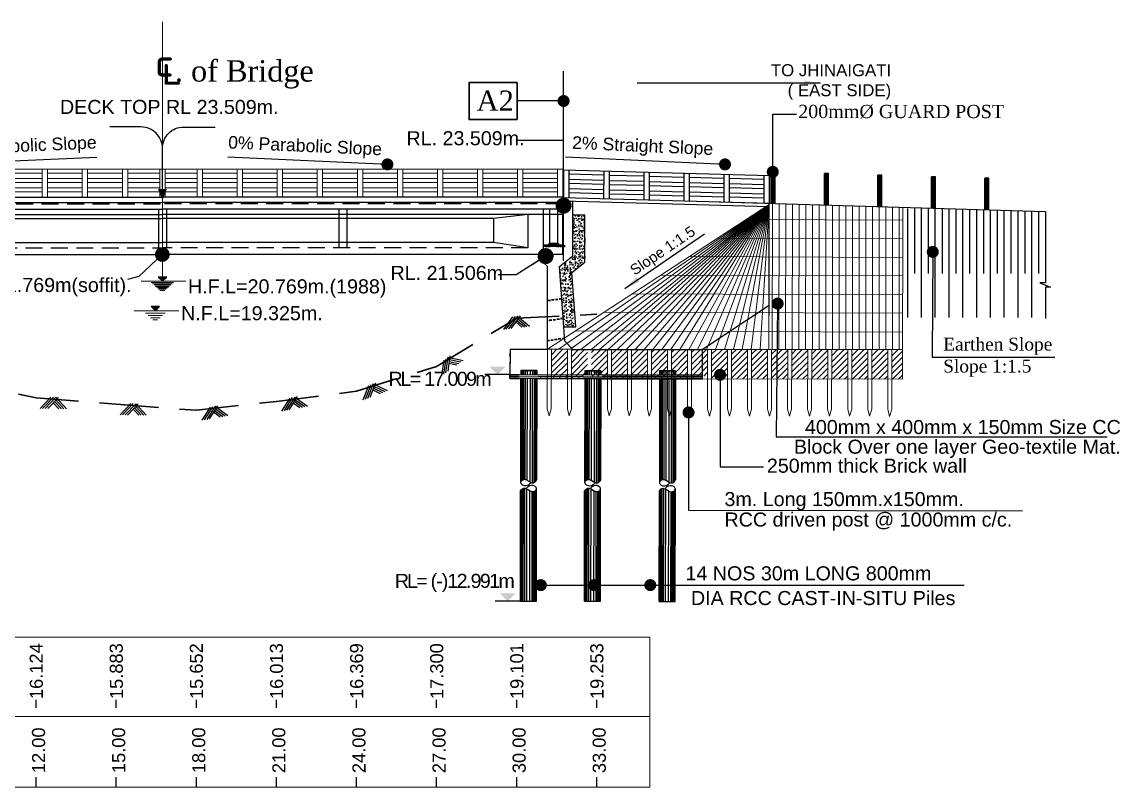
# Model space of a CAD drawing. Header units: millimetres. Extents: x 645430 to 1329725, y -477752 to 44877.
# Drawn here: x 676185 to 717314, y -227244 to -198573 of the extents above; entities that cross this region are included whole.
import ezdxf
from ezdxf.enums import TextEntityAlignment as Align

# ---------------------------------------------------------------- set-up
doc = ezdxf.new("R2010")
doc.units = ezdxf.units.MM
doc.header["$LTSCALE"] = 250
doc.linetypes.add('DASHED', pattern=[19.05, 12.7, -6.35])
doc.linetypes.add('HIDDEN', pattern=[9.525, 6.35, -3.175])
for name, color, linetype in [('Abutment W Line', 200, 'Continuous'), ('CS_Drawing', 7, 'Continuous'), ('Deck Slab', 11, 'Continuous'), ('Dimision', 4, 'Continuous'), ('Extra Line', 145, 'Continuous'), ('Girder Line', 7, 'Continuous'), ('hatch', 35, 'Continuous'), ('Hatching', 35, 'Continuous'), ('pier', 11, 'Continuous'), ('Pile', 11, 'Continuous'), ('POWER_POLE', 230, 'Continuous'), ('Text', 7, 'Continuous'), ('TXT', 7, 'Continuous')]:
    doc.layers.add(name, color=color, linetype=linetype)
for name, color, linetype, lineweight in [('Dimention', 7, 'Continuous', 25), ('Footpath', 22, 'Continuous', 20), ('GL', 3, 'HIDDEN', 35), ('hat2', 108, 'Continuous', 13), ('Railing', 6, 'Continuous', 13), ('RL', 7, 'Continuous', 18), ('TELEPHONE_BOX', 7, 'Continuous', 18)]:
    doc.layers.add(name, color=color, linetype=linetype, lineweight=lineweight)
doc.layers.add('id', color=2, linetype='Continuous', lineweight=13, plot=False)
doc.styles.add('Arial', font='arial.ttf')
doc.styles.add('Bridge Dimision - 1', font='arial.ttf', dxfattribs={"height": 125})
doc.styles.add('ROMANS', font='arial.ttf', dxfattribs={"height": 200})
doc.styles.get("Standard").update_dxf_attribs({"font": 'times.ttf'})
doc.styles.add('TNR', font='times.ttf')
doc.dimstyles.new('ISO-25', dxfattribs={"dimtxt": 75, "dimasz": 45, "dimexe": 125, "dimexo": 75.625, "dimgap": 60, "dimtad": 1, "dimdec": 0, "dimtxsty": 'Standard', "dimblk": 'DOT', "dimcen": 52.5, "dimdle": 100, "dimclrd": 256, "dimclre": 256, "dimclrt": 256, "dimadec": 0, "dimazin": 0, "dimtfac": 1, "dimtdec": 0, "dimtix": 1, "dimtmove": 0, "dimatfit": 3, "dimldrblk": 'DOT', "dimfxl": 1, "dimlwd": -1, "dimarcsym": 0})
doc.dimstyles.get("Standard").update_dxf_attribs({"dimtxt": 0.5, "dimasz": 0.18, "dimexe": 0.18, "dimexo": 0.0625, "dimgap": 0.09, "dimtad": 0, "dimtih": 1, "dimtoh": 1, "dimdec": 4, "dimzin": 0, "dimdsep": 46, "dimtxsty": 'Standard', "dimcen": 0.09, "dimadec": 0, "dimazin": 0, "dimtfac": 1, "dimtdec": 4, "dimtofl": 0, "dimtmove": 0, "dimatfit": 3, "dimfxl": 1, "dimtolj": 1, "dimtzin": 0, "dimarcsym": 0})
pattern_1 = [(45, (810947.63, -1287410.71), (-112.253202, 112.253202), [])]
pattern_2 = [(45, (811697.63, -1287410.71), (-112.253202, 112.253202), [])]
pattern_3 = [(45, (812447.63, -1287410.71), (-112.253202, 112.253202), [])]

# ---------------------------------------------------------------- blocks, each defined once
blk = doc.blocks.new('_Dot')
at = {"color": 0, "linetype": 'ByBlock', "lineweight": -2}
blk.add_line((-0.5, 0), (-1, 0), dxfattribs=at)
at = {"color": 0, "linetype": 'ByBlock', "const_width": 0.5}
blk.add_lwpolyline([(-0.25, 0, 1), (0.25, 0, 1)], format="xyb", close=True, dxfattribs=at)
blk = doc.blocks.new('37m deck half')
at = {"layer": 'Deck Slab', "ltscale": 5}
for p, q in [((25, 2182), (15025, 2182)), ((25, 32), (25, 2182)), ((25, 1732), (15025, 1732)), ((25, 1532), (15025, 1532)), ((25, 32), (15025, 32))]:
    blk.add_line(p, q, dxfattribs=at)
at = {"layer": 'Girder Line', "ltscale": 0.2}
blk.add_line((25, 1982), (15025, 1982), dxfattribs=at)
at = {"layer": 'Girder Line', "linetype": 'DASHED', "ltscale": 0.2}
for p, q in [((25, 1932), (15025, 1932)), ((1325, 282), (15025, 282))]:
    blk.add_line(p, q, dxfattribs=at)
at = {"layer": 'Girder Line', "linetype": 'HIDDEN', "ltscale": 2}
for p, q in [((225, 1732, -8838), (225, 332, 13)), ((525, 1732, -8738), (525, 332, -13)), ((8125, 1732, -8838), (8125, 282, 13)), ((8425, 1732, -8738), (8425, 282, -13)), ((14875, 1732, -8838), (14875, 282, 13)), ((225, 332), (525, 332))]:
    blk.add_line(p, q, dxfattribs=at)
at = {"layer": 'Girder Line', "linetype": 'HIDDEN', "ltscale": 0.2}
blk.add_line((8125, 282), (8425, 282), dxfattribs=at)
at = {"layer": 'hatch'}
for p, q in [((1325, 282), (1325, 1532)), ((1325, 1532), (2625, 1382)), ((2625, 1382), (15025, 1382)), ((2625, 1382), (2625, 482)), ((1325, 282), (2625, 482)), ((2625, 482), (15025, 482))]:
    blk.add_line(p, q, dxfattribs=at)
at = {"layer": 'id', "ltscale": 5}
blk.add_line((0, 0), (0, -202), dxfattribs=at)
at = {"layer": 'Railing', "ltscale": 5}
for p, q in [((25, 2182), (25, 3232)), ((25, 3232), (15025, 3232)), ((225, 2182), (225, 3232)), ((225, 3082), (1525, 3082)), ((225, 2882), (1525, 2882)), ((1525, 2186), (1525, 3232)), ((1725, 2194), (1725, 3232)), ((1725, 3082), (3025, 3082)), ((1725, 2882), (3025, 2882)), ((3225, 2194), (3225, 3232)), ((3225, 3082), (4525, 3082)), ((3225, 2882), (4525, 2882)), ((4725, 2194), (4725, 3232)), ((4725, 3082), (6025, 3082)), ((4725, 2882), (6025, 2882)), ((6225, 2194), (6225, 3232)), ((6225, 3082), (7525, 3082)), ((6225, 2882), (7525, 2882)), ((7725, 2194), (7725, 3232)), ((7725, 3082), (9025, 3082)), ((7725, 2882), (9025, 2882)), ((9225, 2194), (9225, 3232)), ((9225, 3082), (10525, 3082)), ((9225, 2882), (10525, 2882)), ((10725, 2194), (10725, 3232)), ((10725, 3082), (12025, 3082)), ((10725, 2882), (12025, 2882)), ((12225, 2194), (12225, 3232)), ((12225, 3082), (13525, 3082)), ((12225, 2882), (13525, 2882)), ((13725, 2194), (13725, 3232)), ((13725, 3082), (14925, 3082)), ((13725, 2882), (14925, 2882)), ((225, 2732), (1525, 2732)), ((225, 2532), (1525, 2532)), ((1725, 2732), (3025, 2732)), ((1725, 2532), (3025, 2532)), ((3225, 2732), (4525, 2732)), ((3225, 2532), (4525, 2532)), ((4725, 2732), (6025, 2732)), ((4725, 2532), (6025, 2532)), ((6225, 2732), (7525, 2732)), ((6225, 2532), (7525, 2532)), ((7725, 2732), (9025, 2732)), ((7725, 2532), (9025, 2532)), ((9225, 2732), (10525, 2732)), ((9225, 2532), (10525, 2532)), ((10725, 2732), (12025, 2732)), ((10725, 2532), (12025, 2532)), ((12225, 2732), (13525, 2732)), ((12225, 2532), (13525, 2532)), ((13725, 2732), (14925, 2732)), ((13725, 2532), (14925, 2532)), ((225, 2382), (1525, 2382)), ((1725, 2382), (3025, 2382)), ((3225, 2382), (4525, 2382)), ((4725, 2382), (6025, 2382)), ((6225, 2382), (7525, 2382)), ((7725, 2382), (9025, 2382)), ((9225, 2382), (10525, 2382)), ((10725, 2382), (12025, 2382)), ((12225, 2382), (13525, 2382)), ((13725, 2382), (14925, 2382))]:
    blk.add_line(p, q, dxfattribs=at)
for points in [[(25, 2182), (25, 3232), (225, 3232), (225, 2182)], [(1525, 2182), (1525, 3232), (1725, 3232), (1725, 2182)], [(3025, 2182), (3025, 3232), (3225, 3232), (3225, 2182)], [(4525, 2182), (4525, 3232), (4725, 3232), (4725, 2182)], [(6025, 2182), (6025, 3232), (6225, 3232), (6225, 2182)], [(7525, 2182), (7525, 3232), (7725, 3232), (7725, 2182)], [(9025, 2182), (9025, 3232), (9225, 3232), (9225, 2182)], [(10525, 2182), (10525, 3232), (10725, 3232), (10725, 2182)], [(12025, 2182), (12025, 3232), (12225, 3232), (12225, 2182)], [(13525, 2182), (13525, 3232), (13725, 3232), (13725, 2182)], [(14925, 2182), (14925, 3232), (15025, 3232)]]:
    blk.add_lwpolyline(points, dxfattribs=at)
blk = doc.blocks.new('arrow')
at = {"layer": 'Dimision', "ltscale": 5}
blk.add_lwpolyline([(0, 500), (0, 2026, 0.414214), (-800, 2826), (-1972, 2826)], format="xyb", dxfattribs=at)
blk.add_solid([(165, 500), (0, 80), (-165, 500)], dxfattribs=at)
blk = doc.blocks.new('a-pile')
at = {"layer": 'Hatching', "ltscale": 5}
for p, q in [((-263, -3821), (-263, -3964)), ((-234, -3821), (-234, -3964)), ((-194, -3821), (-194, -3964)), ((-137, -3821), (-137, -3964)), ((-60, -3821), (-60, -3964)), ((55, -3821), (55, -3964)), ((137, -3821), (137, -3964)), ((200, -3821), (200, -3964)), ((234, -3821), (234, -3964)), ((262, -3821), (262, -3964)), ((-263, -4115), (-263, -7946)), ((-234, -4115), (-234, -7928)), ((-194, -4115), (-194, -7913)), ((-137, -4115), (-137, -7905)), ((-60, -4115), (-60, -7928)), ((55, -4115), (55, -8000)), ((137, -4115), (137, -8036)), ((200, -4115), (200, -8027)), ((234, -4115), (234, -7999)), ((262, -4115), (262, -7964)), ((-137, -12463), (-137, -8223)), ((-272, -12463), (-272, -8292)), ((-237, -12463), (-237, -8258)), ((-192, -12463), (-192, -8230)), ((-59, -12463), (-59, -8253)), ((54, -12463), (54, -8324)), ((137, -12463), (137, -8354)), ((192, -12463), (192, -8348)), ((237, -12463), (237, -8330)), ((272, -12463), (272, -8306))]:
    blk.add_line(p, q, dxfattribs=at)
at = {"layer": 'Pile', "ltscale": 0.02}
blk.add_line((300, -3821), (-300, -3821), dxfattribs=at)
at = {"layer": 'Pile', "linetype": 'DASHED', "ltscale": 4}
for p, q in [((-300, -3821), (-300, -3964)), ((-263, -3821), (262, -3821)), ((300, -3822), (300, -3965))]:
    blk.add_line(p, q, dxfattribs=at)
at = {"layer": 'Pile', "ltscale": 5}
for p, q in [((-300, -4115), (-300, -8007)), ((300, -4115), (300, -7905)), ((-300, -12463), (-300, -8324)), ((300, -12463), (300, -8245)), ((-300, -12463), (300, -12463))]:
    blk.add_line(p, q, dxfattribs=at)
for points in [[(300, -7905), (181, -8035), (-28, -7947), (-138, -7905), (-300, -8004), (-231, -8103), (23, -8087), (95, -8020)], [(300, -7905), (181, -8035), (-28, -7947), (-138, -7905), (-300, -8004), (-231, -8103), (23, -8087), (95, -8020)], [(-300, -8324), (-174, -8224), (34, -8311), (144, -8354), (300, -8255), (238, -8156), (-16, -8172), (-88, -8239)], [(-300, -8324), (-174, -8224), (34, -8311), (144, -8354), (300, -8255), (238, -8156), (-16, -8172), (-88, -8239)]]:
    blk.add_spline(points, degree=3, dxfattribs=at)
blk = doc.blocks.new('ABUT 6MMMM')
at = {"layer": 'Deck Slab', "ltscale": 10}
h = blk.add_hatch(color=256, dxfattribs=at)
h.paths.add_polyline_path([(10285900, 283865), (10286035, 283865), (10286035, 283800), (10285900, 283800)])
h.paths.add_polyline_path([(10285714, 283865), (10285900, 283865), (10285900, 283800), (10285714, 283800)])
at = {"layer": 'hatch', "lineweight": 15}
h = blk.add_hatch(dxfattribs=at)
h.set_pattern_fill('AR-CONC', color=256, style=0)
h.set_pattern_definition([(50, (10288076.35, 275788.63), (182.1847, -15.939), [19.05, -209.55]), (355, (10288076.35, 275788.63), (-35.243, 191.0566), [15.24, -167.64]), (100.451, (10288091.53, 275787.3), (146.9425, 175.1167), [16.19, -178.09]), (46.1842, (10288076.35, 275839.43), (271.079, -42.0423), [28.575, -314.325]), (96.6356, (10288098.94, 275835.93), (237.404, 247.4256), [24.285, -267.135]), (351.184, (10288076.35, 275839.43), (237.405, 247.425), [22.86, -251.46]), (21, (10288101.75, 275826.73), (151.615, -102.2655), [19.05, -209.55]), (326, (10288101.75, 275826.73), (61.802, 184.188), [15.24, -167.64]), (71.4514, (10288114.39, 275818.21), (213.4165, 81.923), [16.19, -178.09]), (37.5, (10288076.35, 275788.63), (3.0886, 84.55504), [0, -165.608, 0, -170.18, 0, -168.275]), (7.5, (10288076.35, 275788.63), (66.8197, 100.1806), [0, -97.028, 0, -161.798, 0, -64.135]), (327.5, (10288019.71, 275788.63), (135.5906, -5.72874), [0, -63.5, 0, -198.12, 0, -262.89]), (317.5, (10287994.31, 275788.63), (148.1292, 25.4265), [0, -82.55, 0, -131.572, 0, -186.69])])
h.paths.add_polyline_path([(10284050, 278948), (10284050, 278873), (10280300, 278873), (10280300, 278948)])
h.paths.add_polyline_path([(10286450, 278948), (10286450, 278873), (10284750, 278873), (10284750, 278948)])
h.paths.add_polyline_path([(10287150, 278873), (10287150, 278948), (10287500, 278948), (10287500, 278873)])
h = blk.add_hatch(dxfattribs=at)
h.set_pattern_fill('LINE', color=256, scale=75, angle=90, style=0)
h.set_pattern_definition([(90, (10288085.6, 275788.63), (-238.125, 1e-14), [])])
h.paths.add_polyline_path([(10284050, 278873), (10284050, 278798), (10280500, 278798), (10280500, 278873)])
h.paths.add_polyline_path([(10286450, 278873), (10286450, 278798), (10284750, 278798), (10284750, 278873)])
h.paths.add_polyline_path([(10287150, 278798), (10287150, 278873), (10287400, 278873), (10287400, 278798)])
at = {"layer": 'Hatching', "ltscale": 5}
h = blk.add_hatch(dxfattribs=at)
h.set_pattern_fill('AR-CONC,_O', color=256, scale=1.5)
h.set_pattern_definition([(50, (10287776.34, 276735.8), (273.277, -23.9086), [28.575, -314.325]), (355, (10287776.34, 276735.8), (-52.865, 286.585), [22.86, -251.461]), (100.4514, (10287799.12, 276733.8), (220.412, 262.677), [24.285, -267.135]), (46.184, (10287776.34, 276812), (406.619, -63.063), [42.862, -471.487]), (96.6356, (10287810.23, 276806.75), (356.106, 371.14), [36.428, -400.703]), (351.184, (10287776.34, 276812), (356.106, 371.14), [34.29, -377.19]), (21, (10287814.44, 276792.95), (227.4216, -153.398), [28.575, -314.325]), (326, (10287814.44, 276792.95), (92.703, 276.282), [22.86, -251.46]), (71.4514, (10287833.4, 276780.17), (320.125, 122.884), [24.285, -267.135]), (37.5, (10287776.34, 276735.8), (4.6329, 126.8326), [0, -248.412, 0, -255.27, 0, -252.4125]), (7.5, (10287776.34, 276735.8), (100.2295, 150.2709), [0, -145.542, 0, -242.697, 0, -96.2025]), (327.5, (10287691.38, 276735.8), (203.3859, -8.5931), [0, -95.25, 0, -297.18, 0, -394.335]), (317.5, (10287653.28, 276735.8), (222.1938, 38.1397), [0, -123.825, 0, -197.358, 0, -280.035])])
edge = h.paths.add_edge_path()
edge.add_arc((10285462, 282380), 363, 62.9104, 141.8624, ccw=False)
edge.add_line((10285628, 282703), (10285488, 280743))
edge.add_line((10285488, 280743), (10285079, 280743))
edge.add_line((10285079, 280743), (10285177, 282604))
edge = h.paths.add_edge_path()
edge.add_line((10285649, 282999), (10285628, 282703))
edge.add_arc((10285462, 282380), 363, 62.9104, 141.8624)
edge.add_line((10285177, 282604), (10285186, 282778))
edge.add_line((10285186, 282778), (10284700, 283168))
edge.add_line((10284700, 283168), (10284700, 284933))
edge.add_line((10284700, 284933), (10285150, 284933))
edge.add_line((10285150, 284933), (10285150, 283398))
edge.add_line((10285150, 283398), (10285649, 282999))
at = {"layer": 'pier', "linetype": 'Continuous', "lineweight": 25, "ltscale": 5}
h = blk.add_hatch(dxfattribs=at)
h.set_pattern_fill('AR-CONC', color=256, scale=0.75, style=0)
h.set_pattern_definition([(50, (10287722.25, 281520.59), (136.6385, -11.9543), [14.2875, -157.1625]), (355, (10287722.25, 281520.59), (-26.432, 143.2925), [11.43, -125.73]), (100.451, (10287733.64, 281519.59), (110.207, 131.3375), [12.1425, -133.5675]), (46.184, (10287722.25, 281558.69), (203.309, -31.532), [21.431, -235.744]), (96.6356, (10287739.2, 281556.06), (178.053, 185.569), [18.214, -200.351]), (351.184, (10287722.25, 281558.69), (178.053, 185.569), [17.145, -188.595]), (21, (10287741.3, 281549.16), (113.711, -76.699), [14.2875, -157.1625]), (326, (10287741.3, 281549.16), (46.3515, 138.141), [11.43, -125.73]), (71.4514, (10287750.78, 281542.77), (160.0624, 61.442), [12.1425, -133.5675]), (37.5, (10287722.25, 281520.59), (2.31645, 63.4163), [0, -124.206, 0, -127.635, 0, -126.2062]), (7.5, (10287722.25, 281520.59), (50.1147, 75.1354), [0, -72.771, 0, -121.3485, 0, -48.1013]), (327.5, (10287679.77, 281520.59), (101.69295, -4.29656), [0, -47.625, 0, -148.59, 0, -197.1675]), (317.5, (10287660.72, 281520.59), (111.097, 19.0699), [0, -61.9125, 0, -98.679, 0, -140.0175])])
h.paths.add_polyline_path([(10286195, 283803), (10286195, 283748), (10285900, 283748), (10285900, 283786), (10286060, 283786), (10286060, 283803)])
h.paths.add_polyline_path([(10285739, 283786), (10285900, 283786), (10285900, 283748), (10285445, 283748), (10285445, 283803), (10285739, 283803)])
at = {"layer": 'Abutment W Line'}
for p, q in [((10277800, 286426), (10277800, 285376)), ((10278000, 286431), (10278000, 285381)), ((10279300, 286465), (10279300, 285415)), ((10279500, 286470), (10279500, 285420)), ((10280800, 286504), (10280800, 285454)), ((10281000, 286509), (10281000, 285459)), ((10282300, 286543), (10282300, 285493)), ((10282500, 286548), (10282500, 285498)), ((10283800, 286582), (10283800, 285532)), ((10284000, 286587), (10284000, 285537)), ((10285300, 286621), (10285300, 285571)), ((10285500, 286626), (10285500, 285576)), ((10285500, 285449), (10285150, 285449)), ((10285500, 283803), (10285500, 285576)), ((10285500, 285148), (10286250, 285148)), ((10286250, 283803), (10286250, 285148)), ((10285500, 283803), (10286250, 283803)), ((10285714, 283865), (10286035, 283865)), ((10286250, 283148), (10286250, 283803)), ((10285445, 283748), (10286250, 283748)), ((10285450, 280198), (10285649, 282999)), ((10286250, 283148), (10286100, 282998)), ((10286100, 279898), (10286100, 282998)), ((10285038, 280743), (10285186, 282778)), ((10285450, 280198), (10285150, 279898)), ((10280300, 279898), (10280300, 278798)), ((10285150, 279898), (10280300, 279898)), ((10285150, 279898), (10280300, 279898)), ((10287500, 279898), (10286100, 279898)), ((10287500, 279609), (10287500, 279749)), ((10284050, 278948), (10280300, 278948)), ((10284050, 278873), (10280300, 278873)), ((10286450, 278948), (10284750, 278948)), ((10286450, 278873), (10284750, 278873)), ((10287500, 278948), (10287150, 278948)), ((10287500, 278873), (10287150, 278873)), ((10284050, 278798), (10280300, 278798)), ((10286450, 278798), (10284750, 278798)), ((10287500, 278798), (10287150, 278798))]:
    blk.add_line(p, q, dxfattribs=at)
at = {"layer": 'Abutment W Line', "linetype": 'Continuous'}
blk.add_line((10277800, 285249), (10285500, 285448), dxfattribs=at)
at = {"layer": 'Abutment W Line'}
for points in [[(10285500, 286626), (10277799, 286426)], [(10279300, 286315), (10278000, 286281)], [(10280800, 286354), (10279500, 286320)], [(10282300, 286393), (10281000, 286359)], [(10283800, 286432), (10282500, 286398)], [(10285300, 286471), (10284000, 286437)], [(10285300, 286271), (10284000, 286237)], [(10279300, 286115), (10278000, 286081)], [(10279300, 285965), (10278000, 285931)], [(10280800, 286154), (10279500, 286120)], [(10280800, 286004), (10279500, 285970)], [(10282300, 286193), (10281000, 286159)], [(10282300, 286043), (10281000, 286009)], [(10283800, 286232), (10282500, 286198)], [(10283800, 286082), (10282500, 286048)], [(10283800, 285882), (10282500, 285848)], [(10285300, 286121), (10284000, 286087)], [(10285300, 285921), (10284000, 285887)], [(10280300, 279898), (10277799, 281568), (10277800, 285376), (10285500, 285576)], [(10279300, 285765), (10278000, 285731)], [(10279300, 285615), (10278000, 285581)], [(10280800, 285804), (10279500, 285770)], [(10280800, 285654), (10279500, 285620)], [(10282300, 285843), (10281000, 285809)], [(10282300, 285693), (10281000, 285659)], [(10283800, 285732), (10282500, 285698)], [(10285300, 285771), (10284000, 285737)], [(10285649, 283002), (10285150, 283398), (10285150, 285449)], [(10285150, 284933), (10284700, 284933)], [(10285186, 282781), (10284700, 283168), (10284700, 284933)], [(10285488, 280743), (10285038, 280743)], [(10287500, 279898), (10287500, 278948)], [(10287500, 279898), (10287500, 278798)], [(10285818, 278948), (10280300, 278948), (10280300, 278873), (10284050, 278873)], [(10284752, 278873), (10280300, 278873), (10280300, 278798), (10284752, 278798)], [(10287500, 278948), (10284750, 278948)], [(10284750, 278873), (10286450, 278873)], [(10287268, 278873), (10284750, 278873)], [(10287150, 278873), (10287500, 278873), (10287500, 278948), (10287150, 278948)], [(10287150, 278798), (10287500, 278798), (10287500, 278873), (10287150, 278873)], [(10284750, 278798), (10287371, 278798)]]:
    blk.add_lwpolyline(points, dxfattribs=at)
at = {"layer": 'Dimision', "color": 7, "lineweight": 50}
for p, q in [((10285714, 283865), (10285714, 283800)), ((10286035, 283865), (10286035, 283800))]:
    blk.add_line(p, q, dxfattribs=at)
at = {"layer": 'Extra Line', "linetype": 'HIDDEN', "ltscale": 0.06}
for p, q in [((10285566, 281778), (10286100, 281703)), ((10285568, 281803), (10286100, 281728)), ((10285511, 281036), (10286100, 280953)), ((10285513, 281061), (10286100, 280978)), ((10285457, 280294), (10286100, 280203)), ((10285458, 280319), (10286100, 280228))]:
    blk.add_line(p, q, dxfattribs=at)
blk = doc.blocks.new('b')
at = {"layer": 'hatch', "ltscale": 5}
for p, q in [((-158, 60), (-524, -394)), ((-64, 67), (-430, -387)), ((30, 74), (-336, -380)), ((124, 81), (-241, -373)), ((30, 74), (459, -321)), ((-49, -134), (177, -342)), ((-6, -80), (271, -335)), ((38, -26), (365, -328))]:
    blk.add_line(p, q, dxfattribs=at)

msp = doc.modelspace()

# ---------------------------------------------------------------- hatches: boundary and pattern name
at = {"layer": 'Dimision', "ltscale": 5}
for points in [[(681607, -208132.6), (681288.8, -208132.6), (681447.9, -208291.7)], [(681342, -209235.4), (681023.8, -209235.4), (681182.9, -209394.5)], [(693994.7, -211789.3), (693696.9, -211490.5), (694293.5, -211491.4)], [(693994.7, -211789.3), (693696.9, -211490.5), (694293.5, -211491.4)], [(694380.8, -220278), (694083, -219979.2), (694679.6, -219980.1)], [(694380.8, -220278), (694083, -219979.2), (694679.6, -219980.1)]]:
    msp.add_hatch(color=256, dxfattribs=at).paths.add_polyline_path(points)
at = {"layer": 'Footpath', "lineweight": 13, "ltscale": 250}
h = msp.add_hatch(dxfattribs=at)
h.set_pattern_fill('ANSI31', color=256, scale=50)
h.set_pattern_definition([(45, (814697.63, -1287410.71), (-112.253202, 112.253202), [])])
h.paths.add_polyline_path([(696015.8, -210838.6), (696615.8, -210839.4), (696614.4, -211839.4), (696014.4, -211838.6)])
h = msp.add_hatch(dxfattribs=at)
h.set_pattern_fill('ANSI31', color=256, scale=50)
h.set_pattern_definition([(45, (813947.63, -1287410.71), (-112.253202, 112.253202), [])])
h.paths.add_polyline_path([(696765.8, -210839.6), (697365.8, -210840.4), (697364.4, -211840.4), (696764.4, -211839.6)])
h = msp.add_hatch(dxfattribs=at)
h.set_pattern_fill('ANSI31', color=256, scale=50)
h.set_pattern_definition([(45, (813197.63, -1287410.71), (-112.253202, 112.253202), [])])
h.paths.add_polyline_path([(697515.8, -210840.7), (698115.8, -210841.5), (698114.4, -211841.5), (697514.4, -211840.7)])
h = msp.add_hatch(dxfattribs=at)
h.set_pattern_fill('ANSI31', color=256, scale=50)
h.set_pattern_definition([(45, (812447.63, -1287410.71), (-112.253202, 112.253202), [])])
h.paths.add_polyline_path([(698265.8, -210841.7), (698865.8, -210842.5), (698864.4, -211842.5), (698264.4, -211841.7)])
h = msp.add_hatch(dxfattribs=at)
h.set_pattern_fill('ANSI31', color=256, scale=50)
h.set_pattern_definition([(45, (811697.63, -1287410.71), (-112.253202, 112.253202), [])])
h.paths.add_polyline_path([(699015.8, -210842.7), (699615.8, -210843.6), (699614.4, -211843.6), (699014.4, -211842.7)])
h = msp.add_hatch(dxfattribs=at)
h.set_pattern_fill('ANSI31', color=256, scale=50)
h.set_pattern_definition(pattern_1)
h.paths.add_polyline_path([(699765.8, -210843.8), (700365.8, -210844.6), (700364.4, -211844.6), (699764.4, -211843.8)])
h = msp.add_hatch(dxfattribs=at)
h.set_pattern_fill('ANSI31', color=256, scale=50)
h.set_pattern_definition(pattern_1)
h.paths.add_polyline_path([(699765.8, -210843.8), (700365.8, -210844.6), (700364.4, -211844.6), (699764.4, -211843.8)])
h = msp.add_hatch(dxfattribs=at)
h.set_pattern_fill('ANSI31', color=256, scale=50)
h.set_pattern_definition(pattern_2)
h.paths.add_polyline_path([(700515.8, -210844.8), (701115.8, -210845.7), (701114.4, -211845.7), (700514.4, -211844.8)])
h = msp.add_hatch(dxfattribs=at)
h.set_pattern_fill('ANSI31', color=256, scale=50)
h.set_pattern_definition(pattern_3)
h.paths.add_polyline_path([(701265.8, -210845.9), (701865.8, -210846.7), (701864.4, -211846.7), (701264.4, -211845.9)])
h = msp.add_hatch(dxfattribs=at)
h.set_pattern_fill('ANSI31', color=256, scale=50)
h.set_pattern_definition(pattern_2)
h.paths.add_polyline_path([(702015.8, -210846.9), (702615.8, -210847.8), (702614.2, -211948.9), (702014.2, -211948)])
h = msp.add_hatch(dxfattribs=at)
h.set_pattern_fill('ANSI31', color=256, scale=50)
h.set_pattern_definition(pattern_3)
h.paths.add_polyline_path([(702765.8, -210848), (703365.8, -210848.8), (703364.2, -211949.9), (702764.2, -211949.1)])
h = msp.add_hatch(dxfattribs=at)
h.set_pattern_fill('ANSI31', color=256, scale=50)
h.set_pattern_definition([(45, (813197.63, -1287410.71), (-112.253202, 112.253202), [])])
h.paths.add_polyline_path([(703515.8, -210849), (704115.8, -210849.8), (704114.2, -211951), (703514.2, -211950.1)])
h = msp.add_hatch(dxfattribs=at)
h.set_pattern_fill('ANSI31', color=256, scale=50)
h.set_pattern_definition([(45, (813947.63, -1287410.71), (-112.253202, 112.253202), [])])
h.paths.add_polyline_path([(704265.8, -210850), (704865.8, -210850.9), (704864.2, -211952), (704264.2, -211951.2)])
h = msp.add_hatch(dxfattribs=at)
h.set_pattern_fill('ANSI31', color=256, scale=50)
h.set_pattern_definition([(45, (814697.63, -1287410.71), (-112.253202, 112.253202), [])])
h.paths.add_polyline_path([(705015.8, -210851.1), (705615.7, -210851.9), (705614.2, -211953), (705014.2, -211952.2)])
h = msp.add_hatch(dxfattribs=at)
h.set_pattern_fill('ANSI31', color=256, scale=50)
h.set_pattern_definition([(45, (815447.63, -1287410.71), (-112.253202, 112.253202), [])])
h.paths.add_polyline_path([(705765.7, -210852.1), (706365.7, -210853), (706364.2, -211954.1), (705764.2, -211953.3)])
h = msp.add_hatch(dxfattribs=at)
h.set_pattern_fill('ANSI31', color=256, scale=50)
h.set_pattern_definition([(45, (810197.63, -1287410.71), (-112.253202, 112.253202), [])])
h.paths.add_polyline_path([(706515.7, -210853.2), (707115.7, -210854), (707114.2, -211955.1), (706514.2, -211954.3)])
h = msp.add_hatch(dxfattribs=at)
h.set_pattern_fill('ANSI31', color=256, scale=50)
h.set_pattern_definition(pattern_1)
h.paths.add_polyline_path([(707265.7, -210854.2), (707865.7, -210855.1), (707864.2, -211956.2), (707264.2, -211955.3)])
h = msp.add_hatch(dxfattribs=at)
h.set_pattern_fill('ANSI31', color=256, scale=50)
h.set_pattern_definition(pattern_2)
h.paths.add_polyline_path([(708015.7, -210855.3), (708615.7, -210856.1), (708614.2, -211957.2), (708014.2, -211956.4)])
h = msp.add_hatch(dxfattribs=at)
h.set_pattern_fill('ANSI31', color=256, scale=50)
h.set_pattern_definition(pattern_3)
h.paths.add_polyline_path([(708765.7, -210856.3), (709169.2, -210856.9), (709167.7, -211958), (708764.2, -211957.4)])

# ---------------------------------------------------------------- linework, layer by layer
at = {"color": 5, "lineweight": 30}
msp.add_lwpolyline([(694730.2, -200846.2), (692930.1, -200846.2), (692930.1, -202223.2), (694730.2, -202223.2)], close=True, dxfattribs=at)
at = {"layer": 'CS_Drawing'}
for p, q in [((676716.3, -224276.7), (676716.3, -223974.8)), ((679716.3, -224276.7), (679716.3, -223974.8)), ((682716.3, -224276.7), (682716.3, -223974.8)), ((685716.3, -224276.7), (685716.3, -223974.8)), ((688716.3, -224276.7), (688716.3, -223974.8)), ((691716.3, -224276.7), (691716.3, -223974.8)), ((694716.3, -224276.7), (694716.3, -223974.8)), ((697716.3, -224276.7), (697716.3, -223974.8)), ((676716.3, -227244.4), (676716.3, -226869.4)), ((679716.3, -227244.4), (679716.3, -226869.4)), ((682716.3, -227244.4), (682716.3, -226869.4)), ((685716.3, -227244.4), (685716.3, -226869.4)), ((688716.3, -227244.4), (688716.3, -226869.4)), ((691716.3, -227244.4), (691716.3, -226869.4)), ((694716.3, -227244.4), (694716.3, -226869.4)), ((697716.3, -227244.4), (697716.3, -226869.4))]:
    msp.add_line(p, q, dxfattribs=at)
at = {"layer": 'Dimision', "ltscale": 5}
msp.add_line((696472.6, -207525), (696472.1, -200421.9), dxfattribs=at)
at = {"layer": 'Dimision', "lineweight": 5, "ltscale": 5}
for p, q in [((680648.1, -208291.7), (682327.4, -208291.7)), ((681026, -208336.8), (681863, -208336.8)), ((681080, -208384.5), (681809.8, -208384.5)), ((681131.9, -208430.2), (681755.9, -208430.2)), ((681177.9, -208470.8), (681713.5, -208470.8)), ((681223.9, -208511.3), (681668.2, -208511.3)), ((681269.9, -208551.9), (681622.9, -208551.9)), ((681315.9, -208592.5), (681577.7, -208592.5)), ((681347.6, -208633.1), (681532.4, -208633.1)), ((680383.1, -209394.5), (682062.4, -209394.5)), ((680815, -209487.2), (681544.8, -209487.2)), ((680912.9, -209573.6), (681448.5, -209573.6)), ((681004.9, -209654.7), (681357.9, -209654.7)), ((681082.6, -209735.8), (681267.4, -209735.8))]:
    msp.add_line(p, q, dxfattribs=at)
at = {"layer": 'Dimision', "ltscale": 5}
for points in [[(681607, -208132.6), (681288.8, -208132.6), (681447.9, -208291.7)], [(681342, -209235.4), (681023.8, -209235.4), (681182.9, -209394.5)]]:
    msp.add_lwpolyline(points, close=True, dxfattribs=at)
at = {"layer": 'Dimision', "ltscale": 5, "elevation": -8669}
for points in [[(694464.4, -211787.5), (693520.3, -211786.1)], [(694852.6, -220279.9), (693908.5, -220278.4)]]:
    msp.add_lwpolyline(points, dxfattribs=at)
at = {"layer": 'GL'}
msp.add_lwpolyline([(664716.3, -209223.4), (667716.3, -210362.4), (670716.3, -211505.4), (673716.3, -212054.4), (676716.3, -212654.4), (679716.3, -212895.4), (682716.3, -213126.4), (685716.3, -212790.9), (688716.3, -212409.4), (691716.3, -211478.4), (694716.3, -209677.4), (697716.3, -209525.4)], dxfattribs=at)
at = {"layer": 'hat2', "ltscale": 3}
for p, q in [((704165.7, -210851, -8669), (704173.3, -205412, -8669)), ((704289.1, -210851.2), (704296.7, -205384.2)), ((704539.1, -210851.6), (704546.7, -205391.7)), ((704789.1, -210851.9), (704796.7, -205399.2)), ((705039.1, -210856.2), (705046.6, -205406.7)), ((705289.1, -210852.6), (705296.6, -205414.1)), ((705539.1, -210852.9), (705546.6, -205421.6)), ((705789.1, -210853.3), (705796.6, -205429.1)), ((706039.1, -210853.6), (706046.6, -205436.6)), ((706289.1, -210854), (706296.6, -205444.1)), ((706539.1, -210854.3), (706546.6, -205451.6)), ((706789.1, -210854.7), (706796.6, -205459)), ((707039.1, -210855), (707046.6, -205466.5)), ((707289.1, -210859.7), (707296.6, -205474)), ((707539.1, -210860.1), (707546.5, -205481.5)), ((707789.1, -210860.4), (707796.5, -205489)), ((708039.1, -210860.8), (708046.5, -205496.5)), ((708289.1, -210861.1), (708296.5, -205504)), ((708539.1, -210861.5), (708546.5, -205511.4)), ((708789.1, -210861.8), (708796.5, -205518.9)), ((709039.1, -210862.2), (709046.5, -205526.4)), ((709176.6, -205530.3, -8669), (709167.7, -211958, -8669)), ((703313.4, -205973.8), (709176, -205994.8)), ((702247.8, -206670), (709175, -206694.8)), ((701182.2, -207366.2), (709174, -207394.8)), ((700125.7, -208056.4), (709173.1, -208088.8)), ((699050.9, -208758.6), (709172.1, -208794.8)), ((697994.5, -209448.8), (709171.1, -209488.8)), ((696919.7, -210150.9), (709170.1, -210194.8)), ((701665.8, -210847.6, -8669), (709169.2, -210847.6, -8669)), ((701664.1, -211947.6, -8669), (709167.7, -211958, -8669))]:
    msp.add_line(p, q, dxfattribs=at)
at = {"layer": 'hatch', "lineweight": 0}
for p, q in [((695865.8, -210839.5, -8669), (704173.3, -205412, -8669)), ((696286.5, -210840.1, -8669), (704173.3, -205412.1, -8669)), ((704173.3, -205412, -8669), (696776.5, -210801.5, -8669)), ((704173.3, -205412, -8669), (697121.5, -210841.2, -8669)), ((704173.3, -205412, -8669), (697499, -210841.8, -8669)), ((704173.3, -205412, -8669), (697811.4, -210842.2, -8669)), ((704173.3, -205412, -8669), (698146.1, -210842.7, -8669)), ((704173.3, -205412, -8669), (698480.7, -210843.1, -8669)), ((704173.3, -205412, -8669), (698815.4, -210843.6, -8669)), ((704173.3, -205412, -8669), (699150, -210844.1, -8669)), ((704173.3, -205412, -8669), (699484.7, -210844.5, -8669)), ((704173.3, -205412, -8669), (699819.3, -210845, -8669)), ((704173.3, -205412, -8669), (700153.9, -210845.5, -8669)), ((704173.3, -205412, -8669), (700488.6, -210845.9, -8669)), ((704173.3, -205412, -8669), (700823.2, -210846.4, -8669)), ((704173.3, -205412, -8669), (701157.8, -210846.8, -8669)), ((704173.3, -205412, -8669), (701492.4, -210847.3, -8669)), ((704173.3, -205412, -8669), (701827, -210847.8, -8669)), ((704173.3, -205412, -8669), (702161.6, -210848.2, -8669)), ((704173.3, -205412, -8669), (702496.3, -210848.7, -8669)), ((704173.3, -205412, -8669), (702830.9, -210849.2, -8669)), ((704173.3, -205412, -8669), (703165.1, -210849.6, -8669)), ((704173.3, -205412, -8669), (703499.3, -210850.1, -8669)), ((704173.3, -205412, -8669), (703833.5, -210850.6, -8669)), ((704173.3, -205412, -8669), (704168.7, -209569, -8669)), ((696815.8, -210840.8, -8669), (695865.8, -210839.5, -8669))]:
    msp.add_line(p, q, dxfattribs=at)
at = {"layer": 'hatch'}
msp.add_line((714518, -205690.2), (702298.6, -205324.4), dxfattribs=at)
at = {"layer": 'Hatching', "lineweight": -3, "ltscale": 3}
for p, q in [((709362.9, -209649.3), (709362.9, -205567)), ((709627.7, -207993.8), (709627.7, -205559.4)), ((709879.2, -209649.3), (709879.2, -205567)), ((710144, -207993.8), (710144, -205559.4)), ((710395.5, -209649.3), (710395.5, -205567)), ((710660.4, -207993.8), (710660.4, -205574.9)), ((710911.8, -209649.3), (710911.8, -205582.5)), ((711176.7, -207993.8), (711176.7, -205590.4)), ((711428.1, -209649.3), (711428.1, -205598)), ((711693, -207993.8), (711693, -205605.9)), ((711944.4, -209649.3), (711944.4, -205613.4)), ((712209.3, -207993.8), (712209.3, -205621.1)), ((712460.7, -209649.3), (712460.7, -205628.9)), ((712725.6, -207993.8), (712725.6, -205636.9)), ((712977, -209649.3), (712977, -205644.4)), ((713241.9, -207993.8), (713241.9, -205652.4)), ((713493.3, -209649.3), (713493.3, -205659.9)), ((713758.2, -207993.8), (713758.2, -205667.9)), ((714009.6, -209649.3), (714009.6, -205675.4)), ((714274.5, -207993.8), (714274.5, -205683.3))]:
    msp.add_line(p, q, dxfattribs=at)
msp.add_lwpolyline([(714519.4, -205690.3), (714519.4, -208353.7), (714306.9, -208353.7), (714714.7, -208509.6), (714518.1, -208509.6), (714518.1, -209680.7)], dxfattribs=at)
at = {"layer": 'Hatching', "linetype": 'HIDDEN', "lineweight": 9, "ltscale": 3, "elevation": -8669}
for points in [[(696015.8, -210839.7), (696012.7, -213067.6), (695933.2, -213334.3), (695862.7, -213067.4), (695865.8, -210839.5)], [(696765.8, -210840.7), (696762.7, -213068.6), (696683.2, -213335.3), (696612.7, -213068.4), (696615.8, -210840.5)], [(698265.8, -210842.8), (698262.7, -213070.7), (698183.2, -213337.4), (698112.7, -213070.5), (698115.8, -210842.6)], [(699015.8, -210843.9), (699012.7, -213071.8), (698933.2, -213338.5), (698862.7, -213071.5), (698865.8, -210843.7)], [(699765.8, -210844.9), (699762.7, -213072.8), (699683.2, -213339.5), (699612.7, -213072.6), (699615.8, -210844.7)], [(699765.8, -210844.9), (699762.7, -213072.8), (699683.2, -213339.5), (699612.7, -213072.6), (699615.8, -210844.7)], [(700515.8, -210846), (700512.7, -213073.8), (700433.2, -213340.5), (700362.7, -213073.6), (700365.8, -210845.7)], [(700515.8, -210846), (700512.7, -213073.8), (700433.2, -213340.5), (700362.7, -213073.6), (700365.8, -210845.7)], [(701265.8, -210847), (701262.7, -213074.9), (701183.2, -213341.6), (701112.7, -213074.7), (701115.8, -210846.8)], [(702015.8, -210848), (702012.7, -213075.9), (701933.2, -213342.6), (701862.7, -213075.7), (701865.8, -210847.8)], [(702765.8, -210849.1), (702762.7, -213077), (702683.2, -213343.7), (702612.7, -213076.8), (702615.8, -210848.9)], [(703515.8, -210850.1), (703512.7, -213078), (703433.2, -213344.7), (703362.7, -213077.8), (703365.8, -210849.9)], [(704265.7, -210851.2), (704262.7, -213079.1), (704183.2, -213345.8), (704112.7, -213078.8), (704115.7, -210851)], [(705015.7, -210852.2), (705012.6, -213080.1), (704933.2, -213346.8), (704862.6, -213079.9), (704865.7, -210852)], [(705765.7, -210853.3), (705762.6, -213081.1), (705683.2, -213347.8), (705612.6, -213080.9), (705615.7, -210853)], [(706515.7, -210854.3), (706512.6, -213082.2), (706433.2, -213348.9), (706362.6, -213082), (706365.7, -210854.1)], [(707265.7, -210855.3), (707262.6, -213083.2), (707183.2, -213349.9), (707112.6, -213083), (707115.7, -210855.1)], [(708015.7, -210856.4), (708012.6, -213084.3), (707933.2, -213351), (707862.6, -213084.1), (707865.7, -210856.2)], [(708765.7, -210857.4), (708762.6, -213085.3), (708683.2, -213352), (708612.6, -213085.1), (708615.7, -210857.2)]]:
    msp.add_lwpolyline(points, dxfattribs=at)
at = {"layer": 'id', "ltscale": 5}
msp.add_line((681445.1, -208132.6), (681445.1, -198572.6), dxfattribs=at)
at = {"layer": 'POWER_POLE'}
for p, q in [((704249.8, -205385.3), (704249.8, -204196.8)), ((704399.8, -204196.8), (704249.8, -204196.8)), ((704399.8, -205385.3), (704399.8, -204196.8)), ((706249.8, -205445.2), (706249.8, -204252.3)), ((706399.8, -204252.3), (706249.8, -204252.3)), ((706399.8, -205445.2), (706399.8, -204252.3)), ((708245.3, -205505), (708245.3, -204312.1)), ((708395.3, -204312.1), (708245.3, -204312.1)), ((708395.3, -205505), (708395.3, -204312.1)), ((710249.8, -205565), (710249.8, -204372)), ((710399.8, -204372), (710249.8, -204372)), ((710399.8, -205565), (710399.8, -204372)), ((712249.8, -205624.9), (712249.8, -204431.9)), ((712399.8, -204431.9), (712249.8, -204431.9)), ((712399.8, -205624.9), (712399.8, -204431.9))]:
    msp.add_line(p, q, dxfattribs=at)
at = {"layer": 'POWER_POLE', "ltscale": 10}
for p, q in [((704279.8, -205385.3), (704279.8, -204196.8)), ((704324.8, -205385.3), (704324.8, -204196.8)), ((704369.8, -205385.3), (704369.8, -204196.8)), ((706279.8, -205445.2), (706279.8, -204252.3)), ((706324.8, -205445.2), (706324.8, -204252.3)), ((706369.8, -205445.2), (706369.8, -204252.3)), ((708275.3, -205505), (708275.3, -204312.1)), ((708320.3, -205505), (708320.3, -204312.1)), ((708365.3, -205505), (708365.3, -204312.1)), ((710279.8, -205565), (710279.8, -204372)), ((710324.8, -205565), (710324.8, -204372)), ((710369.8, -205565), (710369.8, -204372)), ((712279.8, -205624.9), (712279.8, -204431.9)), ((712324.8, -205624.9), (712324.8, -204431.9)), ((712369.8, -205624.9), (712369.8, -204431.9))]:
    msp.add_line(p, q, dxfattribs=at)
at = {"layer": 'TELEPHONE_BOX'}
for p, q in [((654353.2, -221628.8), (699704.9, -221628.8)), ((699704.9, -221628.8), (699704.9, -227244.4)), ((654353.2, -224602.5), (699704.9, -224602.5)), ((654353.2, -227244.4), (699704.9, -227244.4))]:
    msp.add_line(p, q, dxfattribs=at)

# ---------------------------------------------------------------- block references
for p, rotation in [((694720.2, -209677.2), 2.90050588515395), ((692147.5, -211219.6), 30.9777975501508), ((689331.5, -212218.5), 17.2408586820158), ((677419.5, -212710.9), 355.4071021041403), ((686379.2, -212706.6), 7.247661179503806), ((680410.1, -212948.8), 355.5969132288233), ((683399, -213050.1), 6.38061592355851)]:
    msp.add_blockref('b', p, dxfattribs=dict(rotation=rotation))
at = {"layer": 'Dimision', "ltscale": 5}
msp.add_blockref('arrow', (681447.3, -205335.2), dxfattribs=at)
at = {"layer": 'Dimision', "ltscale": 5, "xscale": -1}
msp.add_blockref('arrow', (681446.8, -205336.6), dxfattribs=at)
at = {"layer": 'Hatching', "color": 2, "rotation": 359.9203047596018}
for p in [(695170, -207817.5, -8669), (697570, -207820.8, -8669), (700370, -207824.7, -8669)]:
    msp.add_blockref('a-pile', p, dxfattribs=at)
at = {"layer": 'Railing'}
msp.add_blockref('37m deck half', (666419.8, -207323.3), dxfattribs=at)
at = {"layer": 'Railing', "xscale": -1}
msp.add_blockref('37m deck half', (696472.6, -207323.3), dxfattribs=at)
at = {"layer": 'RL', "xscale": -1, "rotation": 359.9203047596018}
msp.add_blockref('ABUT 6MMMM', (10981566.1, -505045, -8669), dxfattribs=at)

# ---------------------------------------------------------------- texts
at = {"layer": 'RL', "style": 'Arial'}
for s, p in [('16.124', (676716.3, -221854.5)), ('15.883', (679716.3, -221854.5)), ('15.652', (682716.3, -221854.5)), ('16.013', (685716.3, -221854.5)), ('16.369', (688716.3, -221854.5)), ('17.300', (691716.3, -221854.5)), ('19.101', (694716.3, -221854.5)), ('19.253', (697716.3, -221854.5)), ('12.00', (676803.4, -225010.4)), ('15.00', (679803.4, -225010.4)), ('18.00', (682803.4, -225010.4)), ('21.00', (685803.4, -225010.4)), ('24.00', (688803.4, -225010.4)), ('27.00', (691803.4, -225010.4)), ('30.00', (694803.4, -225010.4)), ('33.00', (697803.4, -225010.4))]:
    msp.add_text(s, height=490, rotation=90.20616, dxfattribs=at).set_placement(p, align=Align.MIDDLE_RIGHT)
at = {"layer": 'Text', "ltscale": 5, "style": 'Bridge Dimision - 1'}
for s, p in [('DECK TOP RL 23.509m.', (677609.3, -202020.8)), ('RL. 23.509m. ', (690586.4, -203193.5)), ('RL. 21.506m', (689989.2, -208241)), ('RL. 21.769m(soffit).', (673822.5, -208694, -1733.8)), ('H.F.L=20.769m.(1988)', (682404.2, -208744.4, 4334.5)), ('N.F.L=19.325m.', (682147.4, -209750.3))]:
    msp.add_text(s, height=527.344, rotation=0.00167, dxfattribs=at).set_placement(p)
at = {"layer": 'Text', "linetype": 'Continuous', "ltscale": 250}
msp.add_text('200mm%%C GUARD POST', height=496.8, dxfattribs=at).set_placement((705260.2, -202175.8))
at = {"layer": 'Text', "style": 'ROMANS'}
msp.add_text('Slope 1:1.5', height=395.136, rotation=34.12554, dxfattribs=at).set_placement((699132.9, -208085.8))
at = {"layer": 'Text', "insert": (681150.9, -199608.3), "char_height": 800, "width": 12793.362, "attachment_point": 1}
msp.add_mtext('{\\fISOCPEUR|b0|i0|c0|p34;\\H1.5x;℄}. of Bridge', dxfattribs=at)
at = {"layer": 'Text', "ltscale": 0.5, "insert": (708741.3, -200155.5, -13003.5), "char_height": 450, "width": 12170.492, "attachment_point": 3, "style": 'ROMANS'}
msp.add_mtext('TO JHINAIGATI\\P ( EAST SIDE)', dxfattribs=at)
at = {"layer": 'Text', "char_height": 473.088, "attachment_point": 5, "style": 'ROMANS'}
for s, insert, rotation in [('0% Parabolic Slope', (676102.1, -203276.8), 2.57753), ('0% Parabolic Slope', (686788.1, -203276.8), 357.42247), ('2% Straight Slope', (699432.7, -203276.8), 357.42247)]:
    msp.add_mtext(s, dxfattribs=dict(at, insert=insert, rotation=rotation))
at = {"layer": 'Text', "linetype": 'Continuous', "ltscale": 250, "insert": (710690.7, -210407.4), "char_height": 480, "width": 4633.356, "attachment_point": 1, "line_spacing_factor": 1.027526}
msp.add_mtext('Earthen Slope Slope 1:1.5', dxfattribs=at)
at = {"layer": 'Text', "ltscale": 5, "char_height": 527.344, "style": 'Bridge Dimision - 1'}
for s, insert, width, attachment_point, rotation in [('{\\T0.85;RL= 17.009m}', (693688.9, -211949.8, -17338), 4891.136, 6, 359.99833), ('250mm thick Brick wall', (711576.7, -214938.2), 33958.739, 3, 359.99833), ('{\\T0.85;RL= (-)12.991m}', (690151.8, -219597.7, -8669), 14073.67, 4, 0.00167)]:
    msp.add_mtext(s, dxfattribs=dict(at, insert=insert, width=width, attachment_point=attachment_point, rotation=rotation))
at = {"layer": 'Text', "linetype": 'Continuous', "ltscale": 250, "char_height": 527.344, "rotation": 359.99833, "style": 'Bridge Dimision - 1'}
for s, insert, width, attachment_point, line_spacing_factor in [('400mm x 400mm x 150mm Size CC Block Over one layer Geo-textile Mat.', (717342.4, -213489.4), 12691.831, 3, 0.838528), ('3m. Long 150mm.x150mm.  RCC driven post @ 1000mm c/c.', (702499, -216189), 10832.445, 1, 0.872114), ('14 NOS 30m LONG 800mm\\P DIA RCC CAST-IN-SITU Piles', (701037.9, -218971.3), 11724.649, 1, 1.053902)]:
    msp.add_mtext(s, dxfattribs=dict(at, insert=insert, width=width, attachment_point=attachment_point, line_spacing_factor=line_spacing_factor))
at = {"layer": 'TXT', "style": 'TNR'}
msp.add_text('A2', height=756, dxfattribs=at).set_placement((693213.1, -201899.9, 47.5))

# ---------------------------------------------------------------- leaders
msp.add_leader([(698764.9, -208561.9), (701748, -206510)], dimstyle='Standard', override={"dimasz": 600, "dimfxl": 65, "dimfxlon": 1})
at = {"layer": 'Dimention'}
msp.add_leader([(706090.9, -200867.2, -267.6), (699227.1, -200867.2, -267.6)], dimstyle='Standard', override={"dimasz": 600, "dimfxl": 65, "dimfxlon": 1}, dxfattribs=at)
at = {"layer": 'Dimision', "ltscale": 5}
for points, override in [([(696472.2, -201534.7), (694730.2, -201534.7)], {"dimasz": 450, "dimtad": 0}), ([(704307.1, -204189.6), (704307.1, -202030.4), (705201.3, -202030.4)], {"dimasz": 450, "dimtad": 0}), ([(696472.5, -205458), (696472.3, -203009.2), (694736.3, -203009.2)], {"dimasz": 600, "dimtad": 0}), ([(673016.9, -203911.1), (678995.4, -203636.6)], {"dimasz": 450, "dimtad": 0}), ([(689873.3, -203911.1), (683894.8, -203636.6)], {"dimasz": 450, "dimtad": 0}), ([(702518, -203911.1), (696539.4, -203636.6)], {"dimasz": 450, "dimtad": 0}), ([(681442.7, -207288.3), (680566.9, -208112.2), (680136.2, -208228.7)], {"dimasz": 550, "dimtad": 0}), ([(710300, -207188.5), (710279.9, -211135.1), (714873.1, -211135.1)], {"dimasz": 450, "dimtad": 0}), ([(695798.6, -207348.4), (694701, -208046.4), (694019.4, -208046.4)], {"dimasz": 600, "dimtad": 0}), ([(704490.2, -209127.7), (704438.5, -214118.1), (716828.9, -214118.1)], {"dimasz": 450, "dimtad": 0}), ([(702332.1, -211797.1), (702332, -215239.6), (703963.4, -215239.6)], {"dimasz": 450, "dimtad": 0}), ([(701152.8, -213206.9), (701152.8, -216863.8), (713660.3, -216889.1)], {"dimasz": 450, "dimtad": 0}), ([(695619.9, -219677.7), (707376.5, -219677.7)], {"dimasz": 450, "dimtad": 0}), ([(697619.9, -219677.7), (709376.5, -219677.7)], {"dimasz": 450, "dimtad": 0}), ([(699719.5, -219677.7), (711476.1, -219677.7)], {"dimasz": 450, "dimtad": 0})]:
    msp.add_leader(points, dimstyle='ISO-25', override=override, dxfattribs=at)

doc.saveas('drawing.dxf')
